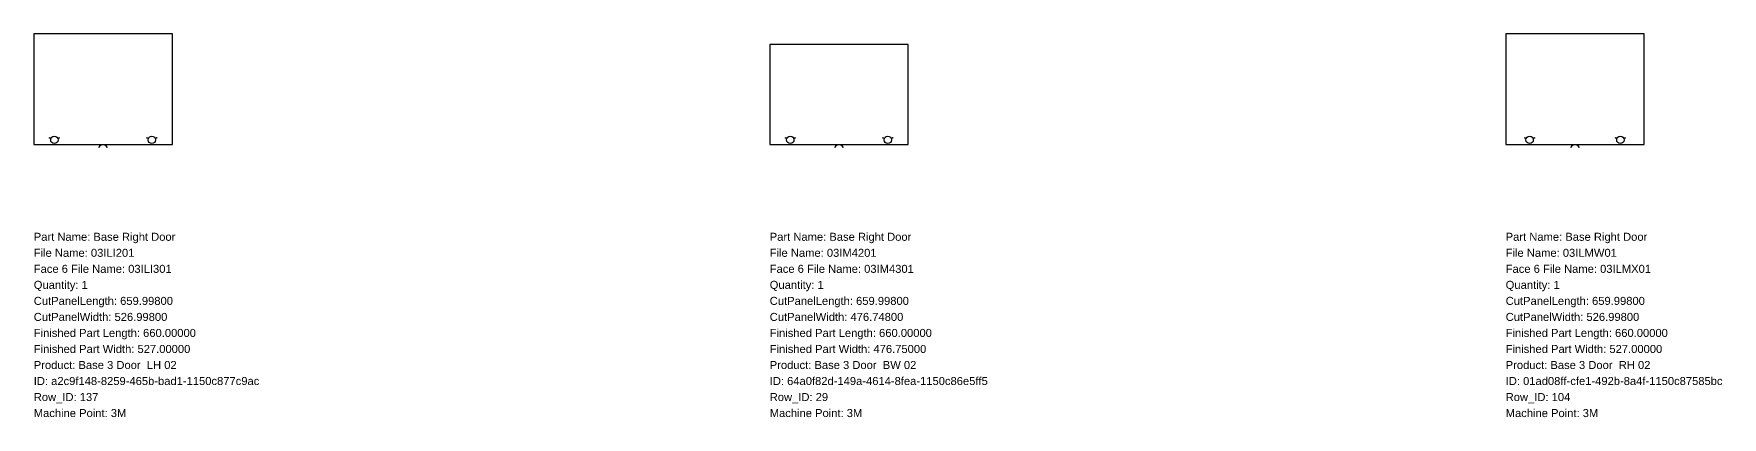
# Model space of a CAD drawing. Header units: inches. Extents: x 0 to 77089, y -1296 to 609.
# Drawn here: x 28044 to 36085, y -1296 to 527 of the extents above; entities that cross this region are included whole.
import ezdxf

# ---------------------------------------------------------------- set-up
doc = ezdxf.new("R2010")
doc.units = ezdxf.units.IN
doc.header["$MEASUREMENT"] = 0
for name, color, linetype in [('BORDER_Z19P0RT1001', 7, 'Continuous'), ('NESTTEXT', 1, 'Continuous'), ('VBORE_Z2P0', 3, 'Continuous')]:
    doc.layers.add(name, color=color, linetype=linetype)
doc.styles.get("Standard").update_dxf_attribs({"font": 'arial.ttf'})

msp = doc.modelspace()

# ---------------------------------------------------------------- linework, layer by layer
at = {"layer": 'BORDER_Z19P0RT1001', "color": 2}
for points in [[(28356.212, -15, -0.41421356), (28371.212, 0), (28704.386, 0), (28704.386, 526.998), (28044.388, 526.998), (28044.388, 0), (28377.562, 0, -0.41421356), (28392.562, -15)], [(35365.808, -15, -0.41421356), (35380.808, 0), (35713.982, 0), (35713.982, 526.998), (35053.984, 526.998), (35053.984, 0), (35387.158, 0, -0.41421356), (35402.158, -15)], [(31861.01, -15, -0.41421356), (31876.01, 0), (32209.184, 0), (32209.184, 476.748), (31549.186, 476.748), (31549.186, 0), (31882.36, 0, -0.41421356), (31897.36, -15)]]:
    msp.add_lwpolyline(points, format="xyb", dxfattribs=at)
at = {"layer": 'VBORE_Z2P0', "color": 3}
for centre, radius in [((28119.886, 31.998), 1.5), ((28142.386, 22.498), 17.5), ((28164.886, 31.998), 1.5), ((28583.886, 31.998), 1.5), ((28606.386, 22.498), 17.5), ((28628.886, 31.998), 1.5), ((31624.684, 31.998), 1.5), ((31647.184, 22.498), 17.5), ((31669.684, 31.998), 1.5), ((32088.684, 31.998), 1.5), ((32111.184, 22.498), 17.5), ((32133.684, 31.998), 1.5), ((35145.482, 31.998), 1.5), ((35167.982, 22.498), 17.5), ((35190.482, 31.998), 1.5), ((35577.482, 31.998), 1.5), ((35599.982, 22.498), 17.5), ((35622.482, 31.998), 1.5)]:
    msp.add_circle(centre, radius, dxfattribs=at)

# ---------------------------------------------------------------- texts
at = {"layer": 'NESTTEXT', "color": 1}
for s, p in [('Part Name: Base Right Door', (28044.388, -457.2)), ('Part Name: Base Right Door', (31549.186, -457.2)), ('Part Name: Base Right Door', (35053.984, -457.2)), ('File Name: 03ILI201', (28044.388, -533.4)), ('File Name: 03IM4201', (31549.186, -533.4)), ('File Name: 03ILMW01', (35053.984, -533.4)), ('Face 6 File Name: 03ILI301', (28044.388, -609.6)), ('Face 6 File Name: 03IM4301', (31549.186, -609.6)), ('Face 6 File Name: 03ILMX01', (35053.984, -609.6)), ('Quantity: 1', (28044.388, -685.8)), ('CutPanelLength: 659.99800', (28044.388, -762)), ('Quantity: 1', (31549.186, -685.8)), ('CutPanelLength: 659.99800', (31549.186, -762)), ('Quantity: 1', (35053.984, -685.8)), ('CutPanelLength: 659.99800', (35053.984, -762)), ('CutPanelWidth: 526.99800', (28044.388, -838.2)), ('CutPanelWidth: 476.74800', (31549.186, -838.2)), ('CutPanelWidth: 526.99800', (35053.984, -838.2)), ('Finished Part Length: 660.00000', (28044.388, -914.4)), ('Finished Part Length: 660.00000', (31549.186, -914.4)), ('Finished Part Length: 660.00000', (35053.984, -914.4)), ('Finished Part Width: 527.00000', (28044.388, -990.6)), ('Finished Part Width: 476.75000', (31549.186, -990.6)), ('Finished Part Width: 527.00000', (35053.984, -990.6)), ('Product: Base 3 Door  LH 02', (28044.388, -1066.8)), ('Product: Base 3 Door  BW 02', (31549.186, -1066.8)), ('Product: Base 3 Door  RH 02', (35053.984, -1066.8)), ('ID: a2c9f148-8259-465b-bad1-1150c877c9ac', (28044.388, -1143)), ('ID: 64a0f82d-149a-4614-8fea-1150c86e5ff5', (31549.186, -1143)), ('ID: 01ad08ff-cfe1-492b-8a4f-1150c87585bc', (35053.984, -1143)), ('Row_ID: 137', (28044.388, -1219.2)), ('Row_ID: 29', (31549.186, -1219.2)), ('Row_ID: 104', (35053.984, -1219.2)), ('Machine Point: 3M', (28044.388, -1295.4)), ('Machine Point: 3M', (31549.186, -1295.4)), ('Machine Point: 3M', (35053.984, -1295.4))]:
    msp.add_text(s, height=38.1, dxfattribs=at).set_placement(p)

doc.saveas('drawing.dxf')
